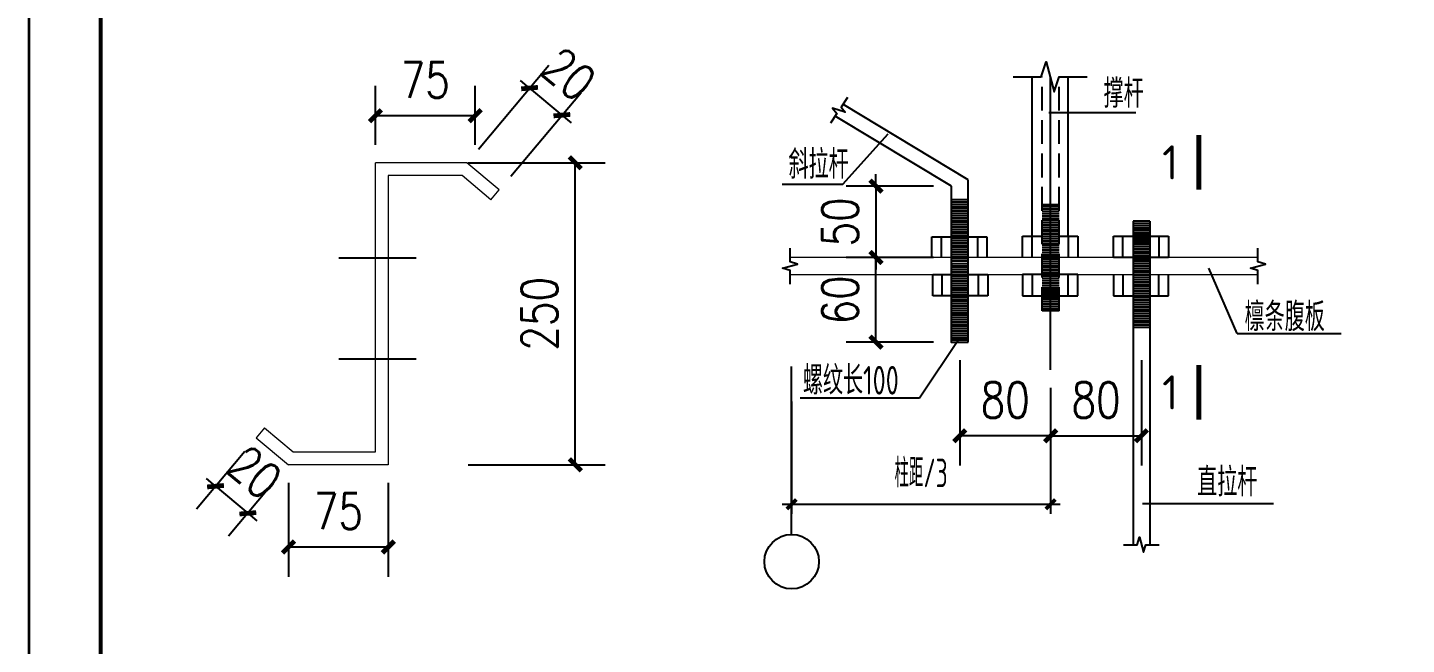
# Model space of a CAD drawing. Extents: x 447413 to 2975780, y -1432727 to 1301644.
# Drawn here: x 2617168 to 2646057, y -517834 to -504908 of the extents above; entities that cross this region are included whole.
import ezdxf
from ezdxf.enums import TextEntityAlignment as Align

# ---------------------------------------------------------------- set-up
doc = ezdxf.new("R2010")
doc.units = 0
doc.header["$LTSCALE"] = 1000
doc.header["$MEASUREMENT"] = 0
doc.linetypes.add('DASH', pattern=[0.35, 0.25, -0.1])
for name, color, linetype in [('AXIS', 3, 'Continuous'), ('BOLT', 253, 'Continuous'), ('DWG', 3, 'Continuous'), ('NUM', 7, 'Continuous'), ('TEXT', 6, 'Continuous'), ('THIN', 7, 'Continuous'), ('图框', 253, 'Continuous')]:
    doc.layers.add(name, color=color, linetype=linetype)
doc.layers.add('THICK', color=6, linetype='Continuous', lineweight=0)
doc.layers.add('檩条', color=7, linetype='Continuous', lineweight=18)
doc.styles.add('DIM_FONT', font='SIMPLEX', dxfattribs={"width": 0.8})
doc.styles.add('TSSD_Dimension', font='sysz.shx', dxfattribs={"width": 0.7, "bigfont": 'syfs.shx'})
doc.styles.add('TSSD_Label', font='Tssdeng.shx', dxfattribs={"width": 0.7, "bigfont": 'hztxt.shx'})
doc.styles.add('TSSD_REIN', font='Tssdeng.shx', dxfattribs={"width": 0.7, "bigfont": 'hztxt.shx'})
doc.dimstyles.new('DIMN250', dxfattribs={"dimscale": 2.5, "dimtxt": 300, "dimasz": 100, "dimexe": 250, "dimexo": 300, "dimgap": 150, "dimtad": 1, "dimdec": 0, "dimzin": 0, "dimdsep": 46, "dimtxsty": 'DIM_FONT', "dimblk": 'ARCHTICK', "dimcen": 0.09, "dimclrt": 7, "dimazin": 2, "dimtfac": 1, "dimtdec": 0, "dimtix": 1, "dimtmove": 2, "dimatfit": 3, "dimldrblk": 'ARCHTICK', "dimfxl": 0, "dimtolj": 1, "dimtzin": 0, "dimarcsym": 0})
doc.dimstyles.new('TSSD_100_200', dxfattribs={"dimtxt": 600, "dimasz": 200, "dimexe": 200, "dimexo": 500, "dimgap": 200, "dimtad": 1, "dimdec": 0, "dimlfac": 0.5, "dimzin": 0, "dimdsep": 46, "dimtxsty": 'TSSD_Dimension', "dimblk": 'ARCHTICK', "dimcen": 0, "dimdle": 200, "dimclrt": 7, "dimadec": 0, "dimazin": 0, "dimtfac": 1, "dimtdec": 0, "dimtix": 1, "dimtmove": 2, "dimatfit": 3, "dimfxl": 0, "dimtolj": 1, "dimtzin": 0, "dimarcsym": 0})

# ---------------------------------------------------------------- blocks, each defined once
blk = doc.blocks.new('A$C6B0021A6')
at = {"layer": '图框', "color": 2, "const_width": 40, "elevation": -84000}
blk.add_lwpolyline([(20, 84120), (118920, 84120), (118920, 20), (20, 20)], close=True, dxfattribs=at)
at = {"layer": '图框', "color": 153, "const_width": 58, "elevation": -84000}
blk.add_lwpolyline([(111420, 1020), (2520, 1020), (2520, 83120), (111420, 83120)], close=True, dxfattribs=at)
blk = doc.blocks.new('_ArchTick')
at = {"color": 0, "linetype": 'ByBlock', "const_width": 0.4}
blk.add_lwpolyline([(-0.5, -0.5), (0.5, 0.5)], dxfattribs=at)
blk = doc.blocks.new('*D1576')
at = {"layer": 'AXIS', "color": 0, "lineweight": -2, "transparency": 16777216}
for p, q in [((2633176, -512744), (2633176, -515097)), ((2638603, -512595), (2638603, -515097)), ((2632976, -514897), (2638803, -514897))]:
    blk.add_line(p, q, dxfattribs=at)
at = {"layer": 'Defpoints', "color": 0, "transparency": 16777216}
for p in [(2638603, -512095), (2633176, -512244), (2638603, -514897)]:
    blk.add_point(p, dxfattribs=at)
at = {"layer": 'AXIS', "color": 0, "lineweight": -2, "transparency": 16777216, "xscale": 200, "yscale": 200, "zscale": 200, "rotation": 180}
blk.add_blockref('_ArchTick', (2633176, -514897), dxfattribs=at)
at = {"layer": 'AXIS', "color": 0, "lineweight": -2, "transparency": 16777216, "xscale": 200, "yscale": 200, "zscale": 200}
blk.add_blockref('_ArchTick', (2638603, -514897), dxfattribs=at)
at = {"layer": 'AXIS', "color": 7, "transparency": 16777216, "insert": (2635889, -514240), "char_height": 600, "attachment_point": 5, "style": 'TSSD_Dimension'}
blk.add_mtext('\\A1;柱距/3', dxfattribs=at)
blk = doc.blocks.new('*D1577')
at = {"layer": 'AXIS', "color": 0, "lineweight": -2, "transparency": 16777216}
for p, q in [((2640505, -511876), (2640505, -514086)), ((2638603, -512455), (2638603, -514086)), ((2638603, -513461), (2640505, -513461))]:
    blk.add_line(p, q, dxfattribs=at)
at = {"layer": 'Defpoints', "color": 0, "transparency": 16777216}
for p in [(2640505, -511501), (2638603, -512080), (2640505, -513461)]:
    blk.add_point(p, dxfattribs=at)
at = {"layer": 'AXIS', "color": 0, "lineweight": -2, "transparency": 16777216, "xscale": 250, "yscale": 250, "zscale": 250, "rotation": 180}
blk.add_blockref('_ArchTick', (2638603, -513461), dxfattribs=at)
at = {"layer": 'AXIS', "color": 0, "lineweight": -2, "transparency": 16777216, "xscale": 250, "yscale": 250, "zscale": 250}
blk.add_blockref('_ArchTick', (2640505, -513461), dxfattribs=at)
at = {"layer": 'AXIS', "color": 7, "transparency": 16777216, "insert": (2639554, -512711), "char_height": 750, "attachment_point": 5, "style": 'DIM_FONT'}
blk.add_mtext('\\A1;80', dxfattribs=at)
blk = doc.blocks.new('*D1578')
at = {"layer": 'AXIS', "color": 0, "lineweight": -2, "transparency": 16777216}
for p, q in [((2636700, -511876), (2636700, -514086)), ((2638603, -512455), (2638603, -514086)), ((2638603, -513461), (2636700, -513461))]:
    blk.add_line(p, q, dxfattribs=at)
at = {"layer": 'Defpoints', "color": 0, "transparency": 16777216}
for p in [(2636700, -511501), (2638603, -512080), (2636700, -513461)]:
    blk.add_point(p, dxfattribs=at)
at = {"layer": 'AXIS', "color": 0, "lineweight": -2, "transparency": 16777216, "xscale": 250, "yscale": 250, "zscale": 250, "rotation": 180}
blk.add_blockref('_ArchTick', (2636700, -513461), dxfattribs=at)
at = {"layer": 'AXIS', "color": 0, "lineweight": -2, "transparency": 16777216, "xscale": 250, "yscale": 250, "zscale": 250}
blk.add_blockref('_ArchTick', (2638603, -513461), dxfattribs=at)
at = {"layer": 'AXIS', "color": 7, "transparency": 16777216, "insert": (2637651, -512711), "char_height": 750, "attachment_point": 5, "style": 'DIM_FONT'}
blk.add_mtext('\\A1;80', dxfattribs=at)
blk = doc.blocks.new('*D1579')
at = {"layer": 'AXIS', "color": 0, "lineweight": -2, "transparency": 16777216}
for p, q in [((2634943, -508232), (2634943, -507982)), ((2636148, -508232), (2634318, -508232)), ((2634943, -508232), (2634943, -509727)), ((2636148, -509727), (2634318, -509727)), ((2634943, -509727), (2634943, -509977))]:
    blk.add_line(p, q, dxfattribs=at)
at = {"layer": 'Defpoints', "color": 0, "transparency": 16777216}
for p in [(2636523, -508232), (2634943, -509727), (2636523, -509727)]:
    blk.add_point(p, dxfattribs=at)
at = {"layer": 'AXIS', "color": 0, "lineweight": -2, "transparency": 16777216, "xscale": 250, "yscale": 250, "zscale": 250}
for p, rotation in [((2634943, -508232), 270), ((2634943, -509727), 90)]:
    blk.add_blockref('_ArchTick', p, dxfattribs=dict(at, rotation=rotation))
at = {"layer": 'AXIS', "color": 7, "transparency": 16777216, "insert": (2634193, -508980), "char_height": 750, "attachment_point": 5, "rotation": 90, "style": 'DIM_FONT'}
blk.add_mtext('\\A1;50', dxfattribs=at)
blk = doc.blocks.new('*D1580')
at = {"layer": 'AXIS', "color": 0, "lineweight": -2, "transparency": 16777216}
for p, q in [((2636148, -509727), (2634318, -509727)), ((2634943, -511501), (2634943, -509727)), ((2636148, -511501), (2634318, -511501))]:
    blk.add_line(p, q, dxfattribs=at)
at = {"layer": 'Defpoints', "color": 0, "transparency": 16777216}
for p in [(2634943, -509727), (2636523, -509727), (2636523, -511501)]:
    blk.add_point(p, dxfattribs=at)
at = {"layer": 'AXIS', "color": 0, "lineweight": -2, "transparency": 16777216, "xscale": 250, "yscale": 250, "zscale": 250}
for p, rotation in [((2634943, -509727), 90), ((2634943, -511501), 270)]:
    blk.add_blockref('_ArchTick', p, dxfattribs=dict(at, rotation=rotation))
at = {"layer": 'AXIS', "color": 7, "transparency": 16777216, "insert": (2634193, -510614), "char_height": 750, "attachment_point": 5, "rotation": 90, "style": 'DIM_FONT'}
blk.add_mtext('\\A1;60', dxfattribs=at)
blk = doc.blocks.new('*D1597')
at = {"layer": 'AXIS', "color": 0, "lineweight": -2, "transparency": 16777216}
for p, q in [((2626615, -507453), (2628088, -505697)), ((2627686, -506176), (2627495, -506015)), ((2627292, -508021), (2628765, -506265)), ((2627686, -506176), (2628363, -506743)), ((2628363, -506743), (2628555, -506904))]:
    blk.add_line(p, q, dxfattribs=at)
at = {"layer": 'Defpoints', "color": 0, "transparency": 16777216}
for p in [(2628363, -506743), (2626374, -507740), (2627050, -508308)]:
    blk.add_point(p, dxfattribs=at)
at = {"layer": 'AXIS', "color": 0, "lineweight": -2, "transparency": 16777216, "xscale": 250, "yscale": 250, "zscale": 250}
for p, rotation in [((2627686, -506176), 319.9999999998004), ((2628363, -506743), 139.9999999998003)]:
    blk.add_blockref('_ArchTick', p, dxfattribs=dict(at, rotation=rotation))
at = {"layer": 'AXIS', "color": 7, "transparency": 16777216, "insert": (2628507, -505885), "char_height": 750, "attachment_point": 5, "rotation": 320, "style": 'DIM_FONT'}
blk.add_mtext('\\A1;20', dxfattribs=at)
blk = doc.blocks.new('*D1598')
at = {"layer": 'AXIS', "color": 0, "lineweight": -2, "transparency": 16777216}
for p, q in [((2624456, -507365), (2624456, -506130)), ((2626546, -507365), (2626546, -506130)), ((2626546, -506755), (2624456, -506755))]:
    blk.add_line(p, q, dxfattribs=at)
at = {"layer": 'Defpoints', "color": 0, "transparency": 16777216}
for p in [(2624456, -506755), (2624456, -507740), (2626546, -507740)]:
    blk.add_point(p, dxfattribs=at)
at = {"layer": 'AXIS', "color": 0, "lineweight": -2, "transparency": 16777216, "xscale": 250, "yscale": 250, "zscale": 250, "rotation": 180.0000000000319}
blk.add_blockref('_ArchTick', (2624456, -506755), dxfattribs=at)
at = {"layer": 'AXIS', "color": 0, "lineweight": -2, "transparency": 16777216, "xscale": 250, "yscale": 250, "zscale": 250}
blk.add_blockref('_ArchTick', (2626546, -506755), dxfattribs=at)
at = {"layer": 'AXIS', "color": 7, "transparency": 16777216, "insert": (2625501, -506005), "char_height": 750, "attachment_point": 5, "style": 'DIM_FONT'}
blk.add_mtext('\\A1;75', dxfattribs=at)
blk = doc.blocks.new('*D1599')
at = {"layer": 'AXIS', "color": 0, "lineweight": -2, "transparency": 16777216}
for p, q in [((2626401, -507740), (2629269, -507740)), ((2628644, -514070), (2628644, -507740)), ((2626401, -514070), (2629269, -514070))]:
    blk.add_line(p, q, dxfattribs=at)
at = {"layer": 'Defpoints', "color": 0, "transparency": 16777216}
for p in [(2626026, -507740), (2628644, -507740), (2626026, -514070)]:
    blk.add_point(p, dxfattribs=at)
at = {"layer": 'AXIS', "color": 0, "lineweight": -2, "transparency": 16777216, "xscale": 250, "yscale": 250, "zscale": 250}
for p, rotation in [((2628644, -507740), 90), ((2628644, -514070), 270)]:
    blk.add_blockref('_ArchTick', p, dxfattribs=dict(at, rotation=rotation))
at = {"layer": 'AXIS', "color": 7, "transparency": 16777216, "insert": (2627894, -510905), "char_height": 750, "attachment_point": 5, "rotation": 90, "style": 'DIM_FONT'}
blk.add_mtext('\\A1;250', dxfattribs=at)
blk = doc.blocks.new('*D1600')
at = {"layer": 'AXIS', "color": 0, "lineweight": -2, "transparency": 16777216}
for p, q in [((2621718, -513789), (2620705, -514997)), ((2621106, -514518), (2620915, -514357)), ((2622394, -514357), (2621381, -515565)), ((2621106, -514518), (2621783, -515086)), ((2621783, -515086), (2621975, -515246))]:
    blk.add_line(p, q, dxfattribs=at)
at = {"layer": 'Defpoints', "color": 0, "transparency": 16777216}
for p in [(2621959, -513502), (2622636, -514070), (2621783, -515086)]:
    blk.add_point(p, dxfattribs=at)
at = {"layer": 'AXIS', "color": 0, "lineweight": -2, "transparency": 16777216, "xscale": 250, "yscale": 250, "zscale": 250}
for p, rotation in [((2621106, -514518), 319.9999999998004), ((2621783, -515086), 139.9999999998003)]:
    blk.add_blockref('_ArchTick', p, dxfattribs=dict(at, rotation=rotation))
at = {"layer": 'AXIS', "color": 7, "transparency": 16777216, "insert": (2621927, -514227), "char_height": 750, "attachment_point": 5, "rotation": 320, "style": 'DIM_FONT'}
blk.add_mtext('\\A1;20', dxfattribs=at)
blk = doc.blocks.new('*D1601')
at = {"layer": 'AXIS', "color": 0, "lineweight": -2, "transparency": 16777216}
for p, q in [((2622636, -514445), (2622636, -516417)), ((2624726, -514445), (2624726, -516417)), ((2622636, -515792), (2624726, -515792))]:
    blk.add_line(p, q, dxfattribs=at)
at = {"layer": 'Defpoints', "color": 0, "transparency": 16777216}
for p in [(2622636, -514070), (2624726, -514070), (2624726, -515792)]:
    blk.add_point(p, dxfattribs=at)
at = {"layer": 'AXIS', "color": 0, "lineweight": -2, "transparency": 16777216, "xscale": 250, "yscale": 250, "zscale": 250, "rotation": 180}
blk.add_blockref('_ArchTick', (2622636, -515792), dxfattribs=at)
at = {"layer": 'AXIS', "color": 0, "lineweight": -2, "transparency": 16777216, "xscale": 250, "yscale": 250, "zscale": 250}
blk.add_blockref('_ArchTick', (2624726, -515792), dxfattribs=at)
at = {"layer": 'AXIS', "color": 7, "transparency": 16777216, "insert": (2623681, -515042), "char_height": 750, "attachment_point": 5, "style": 'DIM_FONT'}
blk.add_mtext('\\A1;75', dxfattribs=at)

msp = doc.modelspace()

# ---------------------------------------------------------------- linework, layer by layer
at = {"color": 6}
for p, q in [((2623691.3, -509731.2, 126000), (2625312.8, -509731.2, 126000)), ((2623691.3, -511846.7, 126000), (2625312.8, -511846.7, 126000))]:
    msp.add_line(p, q, dxfattribs=at)
at = {"layer": 'AXIS'}
for p, q in [((2638602.6, -512079.5, 126000), (2638602.6, -505938.2, 126000)), ((2640328.4, -508965.8, 126000), (2640328.4, -515743.3, 126000))]:
    msp.add_line(p, q, dxfattribs=at)
at = {"layer": 'BOLT'}
for p, q in [((2636113.5, -509290.9, 126000), (2637267.2, -509290.9, 126000)), ((2636113.5, -509727.5, 126000), (2636113.5, -509290.9, 126000)), ((2636313, -509290.9, 126000), (2637067.5, -509290.9, 126000)), ((2636313, -509727.5, 126000), (2636313, -509290.9, 126000)), ((2637067.5, -509290.9, 126000), (2637067.5, -509727.5, 126000)), ((2637267.2, -509290.9, 126000), (2637267.2, -509727.5, 126000)), ((2638016, -509281, 126000), (2639169.7, -509281, 126000)), ((2638016, -509727.5, 126000), (2638016, -509281, 126000)), ((2638215.6, -509281, 126000), (2638970, -509281, 126000)), ((2638215.6, -509727.5, 126000), (2638215.6, -509281, 126000)), ((2638970, -509281, 126000), (2638970, -509727.5, 126000)), ((2639169.7, -509281, 126000), (2639169.7, -509727.5, 126000)), ((2639918.5, -509727.5, 126000), (2639918.5, -509281, 126000)), ((2639918.5, -509281, 126000), (2641072.2, -509281, 126000)), ((2640118.1, -509727.5, 126000), (2640118.1, -509281, 126000)), ((2640118.1, -509281, 126000), (2640872.6, -509281, 126000)), ((2640872.6, -509281, 126000), (2640872.6, -509727.5, 126000)), ((2641072.2, -509281, 126000), (2641072.2, -509727.5, 126000)), ((2641072.2, -509727.5, 126000), (2639918.5, -509727.5, 126000)), ((2640872.6, -509727.5, 126000), (2640118.1, -509727.5, 126000)), ((2636132.9, -510085.1, 126000), (2637286.6, -510085.1, 126000)), ((2636132.9, -510531.6, 126000), (2636132.9, -510085.1, 126000)), ((2636332.6, -510085.1, 126000), (2637087.1, -510085.1, 126000)), ((2636332.6, -510531.6, 126000), (2636332.6, -510085.1, 126000)), ((2637087.1, -510085.1, 126000), (2637087.1, -510531.6, 126000)), ((2637286.6, -510085.1, 126000), (2637286.6, -510531.6, 126000)), ((2639169.7, -510085.1, 126000), (2638016, -510085.1, 126000)), ((2638016, -510085.1, 126000), (2638016, -510531.6, 126000)), ((2638970, -510085.1, 126000), (2638215.6, -510085.1, 126000)), ((2638215.6, -510085.1, 126000), (2638215.6, -510531.6, 126000)), ((2638970, -510531.6, 126000), (2638970, -510085.1, 126000)), ((2639169.7, -510531.6, 126000), (2639169.7, -510085.1, 126000)), ((2639918.5, -510085.1, 126000), (2639918.5, -510531.6, 126000)), ((2640118.1, -510085.1, 126000), (2640118.1, -510531.6, 126000)), ((2640872.6, -510531.6, 126000), (2640872.6, -510085.1, 126000)), ((2641072.2, -510531.6, 126000), (2641072.2, -510085.1, 126000)), ((2637286.6, -510531.6, 126000), (2636132.9, -510531.6, 126000)), ((2637087.1, -510531.6, 126000), (2636332.6, -510531.6, 126000)), ((2638016, -510531.6, 126000), (2639169.7, -510531.6, 126000)), ((2638215.6, -510531.6, 126000), (2638970, -510531.6, 126000)), ((2639918.5, -510531.6, 126000), (2641072.2, -510531.6, 126000)), ((2640118.1, -510531.6, 126000), (2640872.6, -510531.6, 126000))]:
    msp.add_line(p, q, dxfattribs=at)
at = {"layer": 'Defpoints', "color": 0, "linetype": 'ByBlock'}
for p in [(2636523.3, -508231.8, 126000), (2633176.1, -511650.9, 126000)]:
    msp.add_point(p, dxfattribs=at)
at = {"layer": 'DWG', "linetype": 'DASH', "ltscale": 2}
for p, q in [((2638425.9, -510846.7, 126000), (2638425.9, -505938.2, 126000)), ((2638779.3, -510846.7, 126000), (2638779.3, -505938.2, 126000))]:
    msp.add_line(p, q, dxfattribs=at)
at = {"layer": 'DWG'}
for p, q in [((2636876.8, -508099.1, 126000), (2634251.1, -506512.5, 126000)), ((2636523.3, -508231.8, 126000), (2634085.1, -506766, 126000)), ((2636876.8, -511501, 126000), (2636876.8, -508099.1, 126000)), ((2636523.3, -511501, 126000), (2636523.3, -508231.8, 126000)), ((2636523.3, -508511.9, 126000), (2636876.8, -508511.9, 126000)), ((2636523.3, -508559.6, 126000), (2636876.8, -508559.6, 126000)), ((2636523.3, -508607.2, 126000), (2636876.8, -508607.2, 126000)), ((2636523.3, -508654.8, 126000), (2636876.8, -508654.8, 126000)), ((2636523.3, -508702.4, 126000), (2636876.8, -508702.4, 126000)), ((2636523.3, -508702.4, 126000), (2636876.8, -508702.4, 126000)), ((2638779.3, -508619.6, 126000), (2638425.9, -508619.6, 126000)), ((2638779.3, -508667.2, 126000), (2638425.9, -508667.2, 126000)), ((2638779.3, -508714.8, 126000), (2638425.9, -508714.8, 126000)), ((2636523.3, -508750, 126000), (2636876.8, -508750, 126000)), ((2636523.3, -508797.7, 126000), (2636876.8, -508797.7, 126000)), ((2636523.3, -508845.3, 126000), (2636876.8, -508845.3, 126000)), ((2636523.3, -508892.9, 126000), (2636876.8, -508892.9, 126000)), ((2636523.3, -508940.5, 126000), (2636876.8, -508940.5, 126000)), ((2636523.3, -508988.1, 126000), (2636876.8, -508988.1, 126000)), ((2638779.3, -508762.4, 126000), (2638425.9, -508762.4, 126000)), ((2638779.3, -508810.1, 126000), (2638425.9, -508810.1, 126000)), ((2638779.3, -508857.7, 126000), (2638425.9, -508857.7, 126000)), ((2638779.3, -508905.3, 126000), (2638425.9, -508905.3, 126000)), ((2638779.3, -508952.9, 126000), (2638425.9, -508952.9, 126000)), ((2638779.3, -509000.5, 126000), (2638425.9, -509000.5, 126000)), ((2638779.3, -509000.5, 126000), (2638425.9, -509000.5, 126000)), ((2640681.8, -508965.8, 126000), (2640328.4, -508965.8, 126000)), ((2640681.8, -509013.4, 126000), (2640328.4, -509013.4, 126000)), ((2640681.8, -508965.8, 126000), (2640681.8, -515743.3, 126000)), ((2636523.3, -509035.8, 126000), (2636876.8, -509035.8, 126000)), ((2636523.3, -509083.4, 126000), (2636876.8, -509083.4, 126000)), ((2636523.3, -509131, 126000), (2636876.8, -509131, 126000)), ((2636523.3, -509178.6, 126000), (2636876.8, -509178.6, 126000)), ((2636523.3, -509226.2, 126000), (2636876.8, -509226.2, 126000)), ((2636523.3, -509273.9, 126000), (2636876.8, -509273.9, 126000)), ((2636523.3, -509273.9, 126000), (2636876.8, -509273.9, 126000)), ((2638779.3, -509048.2, 126000), (2638425.9, -509048.2, 126000)), ((2638779.3, -509095.8, 126000), (2638425.9, -509095.8, 126000)), ((2638779.3, -509143.4, 126000), (2638425.9, -509143.4, 126000)), ((2638779.3, -509191, 126000), (2638425.9, -509191, 126000)), ((2638779.3, -509238.6, 126000), (2638425.9, -509238.6, 126000)), ((2638779.3, -509286.3, 126000), (2638425.9, -509286.3, 126000)), ((2640681.8, -509061.1, 126000), (2640328.4, -509061.1, 126000)), ((2640681.8, -509108.7, 126000), (2640328.4, -509108.7, 126000)), ((2640681.8, -509156.3, 126000), (2640328.4, -509156.3, 126000)), ((2640681.8, -509203.9, 126000), (2640328.4, -509203.9, 126000)), ((2640681.8, -509216.3, 126000), (2640328.4, -509216.3, 126000)), ((2640681.8, -509251.5, 126000), (2640328.4, -509251.5, 126000)), ((2640681.8, -509263.9, 126000), (2640328.4, -509263.9, 126000)), ((2640681.8, -509299.2, 126000), (2640328.4, -509299.2, 126000)), ((2636523.3, -509321.5, 126000), (2636876.8, -509321.5, 126000)), ((2636523.3, -509369.1, 126000), (2636876.8, -509369.1, 126000)), ((2636523.3, -509416.7, 126000), (2636876.8, -509416.7, 126000)), ((2636523.3, -509464.3, 126000), (2636876.8, -509464.3, 126000)), ((2636523.3, -509511.9, 126000), (2636876.8, -509511.9, 126000)), ((2636523.3, -509559.6, 126000), (2636876.8, -509559.6, 126000)), ((2638779.3, -509333.9, 126000), (2638425.9, -509333.9, 126000)), ((2638779.3, -509381.5, 126000), (2638425.9, -509381.5, 126000)), ((2638779.3, -509429.1, 126000), (2638425.9, -509429.1, 126000)), ((2638779.3, -509476.7, 126000), (2638425.9, -509476.7, 126000)), ((2638779.3, -509524.4, 126000), (2638425.9, -509524.4, 126000)), ((2638779.3, -509572, 126000), (2638425.9, -509572, 126000)), ((2640681.8, -509311.6, 126000), (2640328.4, -509311.6, 126000)), ((2640681.8, -509346.8, 126000), (2640328.4, -509346.8, 126000)), ((2640681.8, -509359.2, 126000), (2640328.4, -509359.2, 126000)), ((2640681.8, -509394.4, 126000), (2640328.4, -509394.4, 126000)), ((2640681.8, -509406.8, 126000), (2640328.4, -509406.8, 126000)), ((2640681.8, -509442, 126000), (2640328.4, -509442, 126000)), ((2640681.8, -509454.4, 126000), (2640328.4, -509454.4, 126000)), ((2640681.8, -509502, 126000), (2640328.4, -509502, 126000)), ((2640681.8, -509549.7, 126000), (2640328.4, -509549.7, 126000)), ((2636523.3, -509607.2, 126000), (2636876.8, -509607.2, 126000)), ((2636523.3, -509654.8, 126000), (2636876.8, -509654.8, 126000)), ((2636523.3, -509702.4, 126000), (2636876.8, -509702.4, 126000)), ((2636523.3, -509750, 126000), (2636876.8, -509750, 126000)), ((2636523.3, -509797.7, 126000), (2636876.8, -509797.7, 126000)), ((2636523.3, -509850.1, 126000), (2636876.8, -509850.1, 126000)), ((2638779.3, -509619.6, 126000), (2638425.9, -509619.6, 126000)), ((2638779.3, -509667.2, 126000), (2638425.9, -509667.2, 126000)), ((2638779.3, -509714.8, 126000), (2638425.9, -509714.8, 126000)), ((2638779.3, -509762.4, 126000), (2638425.9, -509762.4, 126000)), ((2638779.3, -509810.1, 126000), (2638425.9, -509810.1, 126000)), ((2638779.3, -509857.7, 126000), (2638425.9, -509857.7, 126000)), ((2640681.8, -509597.3, 126000), (2640328.4, -509597.3, 126000)), ((2640681.8, -509644.9, 126000), (2640328.4, -509644.9, 126000)), ((2640681.8, -509692.5, 126000), (2640328.4, -509692.5, 126000)), ((2640681.8, -509740.1, 126000), (2640328.4, -509740.1, 126000)), ((2640681.8, -509775.3, 126000), (2640328.4, -509775.3, 126000)), ((2640681.8, -509810.6, 126000), (2640328.4, -509810.6, 126000)), ((2640681.8, -509858.2, 126000), (2640328.4, -509858.2, 126000)), ((2636523.3, -509897.7, 126000), (2636876.8, -509897.7, 126000)), ((2636523.3, -509929.6, 126000), (2636876.8, -509929.6, 126000)), ((2636523.3, -509977.2, 126000), (2636876.8, -509977.2, 126000)), ((2636523.3, -510024.8, 126000), (2636876.8, -510024.8, 126000)), ((2636523.3, -510072.4, 126000), (2636876.8, -510072.4, 126000)), ((2636523.3, -510120, 126000), (2636876.8, -510120, 126000)), ((2636523.3, -510167.7, 126000), (2636876.8, -510167.7, 126000)), ((2638779.3, -509905.3, 126000), (2638425.9, -509905.3, 126000)), ((2638779.3, -509942, 126000), (2638425.9, -509942, 126000)), ((2638779.3, -509989.6, 126000), (2638425.9, -509989.6, 126000)), ((2638779.3, -510037.2, 126000), (2638425.9, -510037.2, 126000)), ((2638779.3, -510072.4, 126000), (2638425.9, -510072.4, 126000)), ((2638779.3, -510120, 126000), (2638425.9, -510120, 126000)), ((2638779.3, -510167.7, 126000), (2638425.9, -510167.7, 126000)), ((2640681.8, -509907.3, 126000), (2640328.4, -509907.3, 126000)), ((2640681.8, -509954.9, 126000), (2640328.4, -509954.9, 126000)), ((2640681.8, -510002.5, 126000), (2640328.4, -510002.5, 126000)), ((2640681.8, -510050.1, 126000), (2640328.4, -510050.1, 126000)), ((2640681.8, -510097.7, 126000), (2640328.4, -510097.7, 126000)), ((2640681.8, -510145.3, 126000), (2640328.4, -510145.3, 126000)), ((2636523.3, -510215.3, 126000), (2636876.8, -510215.3, 126000)), ((2636523.3, -510262.9, 126000), (2636876.8, -510262.9, 126000)), ((2636523.3, -510310.5, 126000), (2636876.8, -510310.5, 126000)), ((2636523.3, -510358.1, 126000), (2636876.8, -510358.1, 126000)), ((2636523.3, -510405.8, 126000), (2636876.8, -510405.8, 126000)), ((2636523.3, -510453.4, 126000), (2636876.8, -510453.4, 126000)), ((2638779.3, -510215.3, 126000), (2638425.9, -510215.3, 126000)), ((2638779.3, -510262.9, 126000), (2638425.9, -510262.9, 126000)), ((2638779.3, -510310.5, 126000), (2638425.9, -510310.5, 126000)), ((2638779.3, -510358.1, 126000), (2638425.9, -510358.1, 126000)), ((2638779.3, -510370.5, 126000), (2638425.9, -510370.5, 126000)), ((2638779.3, -510405.8, 126000), (2638425.9, -510405.8, 126000)), ((2638779.3, -510418.2, 126000), (2638425.9, -510418.2, 126000)), ((2638779.3, -510453.4, 126000), (2638425.9, -510453.4, 126000)), ((2640681.8, -510193, 126000), (2640328.4, -510193, 126000)), ((2640681.8, -510240.6, 126000), (2640328.4, -510240.6, 126000)), ((2640681.8, -510288.2, 126000), (2640328.4, -510288.2, 126000)), ((2640681.8, -510335.8, 126000), (2640328.4, -510335.8, 126000)), ((2640681.8, -510383.4, 126000), (2640328.4, -510383.4, 126000)), ((2640681.8, -510431.1, 126000), (2640328.4, -510431.1, 126000)), ((2636523.3, -510501, 126000), (2636876.8, -510501, 126000)), ((2636523.3, -510548.6, 126000), (2636876.8, -510548.6, 126000)), ((2636523.3, -510596.2, 126000), (2636876.8, -510596.2, 126000)), ((2636523.3, -510643.9, 126000), (2636876.8, -510643.9, 126000)), ((2636523.3, -510691.5, 126000), (2636876.8, -510691.5, 126000)), ((2636523.3, -510739.1, 126000), (2636876.8, -510739.1, 126000)), ((2638779.3, -510465.8, 126000), (2638425.9, -510465.8, 126000)), ((2638779.3, -510501, 126000), (2638425.9, -510501, 126000)), ((2638779.3, -510513.4, 126000), (2638425.9, -510513.4, 126000)), ((2638779.3, -510548.6, 126000), (2638425.9, -510548.6, 126000)), ((2638779.3, -510561, 126000), (2638425.9, -510561, 126000)), ((2638779.3, -510596.2, 126000), (2638425.9, -510596.2, 126000)), ((2638779.3, -510608.6, 126000), (2638425.9, -510608.6, 126000)), ((2638779.3, -510656.3, 126000), (2638425.9, -510656.3, 126000)), ((2638779.3, -510703.9, 126000), (2638425.9, -510703.9, 126000)), ((2638779.3, -510751.5, 126000), (2638425.9, -510751.5, 126000)), ((2640681.8, -510478.7, 126000), (2640328.4, -510478.7, 126000)), ((2640681.8, -510526.3, 126000), (2640328.4, -510526.3, 126000)), ((2640681.8, -510573.9, 126000), (2640328.4, -510573.9, 126000)), ((2640681.8, -510621.5, 126000), (2640328.4, -510621.5, 126000)), ((2640681.8, -510669.2, 126000), (2640328.4, -510669.2, 126000)), ((2640681.8, -510716.8, 126000), (2640328.4, -510716.8, 126000)), ((2636523.3, -510786.7, 126000), (2636876.8, -510786.7, 126000)), ((2636523.3, -510834.3, 126000), (2636876.8, -510834.3, 126000)), ((2636523.3, -510881.9, 126000), (2636876.8, -510881.9, 126000)), ((2636523.3, -510929.6, 126000), (2636876.8, -510929.6, 126000)), ((2636523.3, -510977.2, 126000), (2636876.8, -510977.2, 126000)), ((2636523.3, -511024.8, 126000), (2636876.8, -511024.8, 126000)), ((2638779.3, -510799.1, 126000), (2638425.9, -510799.1, 126000)), ((2638779.3, -510846.7, 126000), (2638425.9, -510846.7, 126000)), ((2640681.8, -510764.4, 126000), (2640328.4, -510764.4, 126000)), ((2640681.8, -510812, 126000), (2640328.4, -510812, 126000)), ((2640681.8, -510812, 126000), (2640328.4, -510812, 126000)), ((2640681.8, -510859.6, 126000), (2640328.4, -510859.6, 126000)), ((2640681.8, -510907.3, 126000), (2640328.4, -510907.3, 126000)), ((2640681.8, -510954.9, 126000), (2640328.4, -510954.9, 126000)), ((2640681.8, -511002.5, 126000), (2640328.4, -511002.5, 126000)), ((2636523.3, -511072.4, 126000), (2636876.8, -511072.4, 126000)), ((2636523.3, -511120, 126000), (2636876.8, -511120, 126000)), ((2636523.3, -511167.7, 126000), (2636876.8, -511167.7, 126000)), ((2636523.3, -511215.3, 126000), (2636876.8, -511215.3, 126000)), ((2636523.3, -511262.9, 126000), (2636876.8, -511262.9, 126000)), ((2636523.3, -511310.5, 126000), (2636876.8, -511310.5, 126000)), ((2640681.8, -511050.1, 126000), (2640328.4, -511050.1, 126000)), ((2640681.8, -511097.7, 126000), (2640328.4, -511097.7, 126000)), ((2640681.8, -511145.3, 126000), (2640328.4, -511145.3, 126000)), ((2640681.8, -511193, 126000), (2640328.4, -511193, 126000)), ((2636523.3, -511358.1, 126000), (2636876.8, -511358.1, 126000)), ((2636523.3, -511405.8, 126000), (2636876.8, -511405.8, 126000)), ((2636523.3, -511453.4, 126000), (2636876.8, -511453.4, 126000)), ((2636523.3, -511501, 126000), (2636876.8, -511501, 126000))]:
    msp.add_line(p, q, dxfattribs=at)
for p in [(2636523.3, -509727.5, 126000), (2636523.3, -509872.7, 126000), (2636523.3, -510085.1, 126000), (2636523.3, -511501, 126000)]:
    msp.add_point(p, dxfattribs=at)
at = {"layer": 'NUM', "color": 7}
msp.add_line((2633176.1, -515527.7, 126000), (2633176.1, -512008.1, 126000), dxfattribs=at)
at = {"layer": 'NUM', "color": 7, "linetype": 'ByBlock', "const_width": 107.1, "elevation": 126000}
for points in [[(2641706.6, -508303.5), (2641706.6, -507160.7)], [(2641706.6, -513122.8), (2641706.6, -511980)]]:
    msp.add_lwpolyline(points, dxfattribs=at)
at = {"layer": 'NUM', "color": 7}
msp.add_circle((2633176.1, -516099.1, 126000), 571.4, dxfattribs=at)
at = {"layer": 'TEXT', "color": 7, "linetype": 'Continuous', "ltscale": 0.8}
for p, q in [((2638564.6, -506690.1, 126000), (2640386.6, -506690.1, 126000)), ((2634250.6, -508188.5, 126000), (2635197.9, -507132.6, 126000)), ((2632976.5, -508188.5, 126000), (2634250.6, -508188.5, 126000)), ((2642512.9, -511319.2, 126000), (2641917.8, -509946, 126000)), ((2636700, -511405.8, 126000), (2635853, -512671.6, 126000)), ((2635853, -512671.6, 126000), (2633353.4, -512671.6, 126000)), ((2640524, -514882.8, 126000), (2643270, -514882.8, 126000))]:
    msp.add_line(p, q, dxfattribs=at)
at = {"layer": 'TEXT', "color": 7, "linetype": 'Continuous', "ltscale": 0.8, "elevation": 126000}
msp.add_lwpolyline([(2642512.9, -511319.2), (2644687.5, -511319.2)], dxfattribs=at)
at = {"layer": 'THIN', "ltscale": 0.8}
for p, q in [((2638215.6, -509281, 126000), (2638215.6, -505938.2, 126000)), ((2638970, -509281, 126000), (2638970, -505938.2, 126000))]:
    msp.add_line(p, q, dxfattribs=at)
at = {"layer": 'THIN', "elevation": 126000}
for points in [[(2637815.6, -505938.2), (2638407.1, -505938.2), (2638507.1, -505623.9), (2638678.5, -506252.5), (2638778.5, -505938.2), (2639370, -505938.2)], [(2634344.5, -506369.8), (2634211, -506573.7), (2634299.8, -506682.8), (2634035.5, -506597.1), (2634124.3, -506706.2), (2633990.8, -506910.1)], [(2633144.5, -510285.3), (2633144.5, -509999.3), (2632987.1, -509949.2), (2633301.8, -509863.4), (2633144.5, -509813.3), (2633144.5, -509527.2)], [(2640130.5, -515743.3), (2640413.2, -515743.3), (2640462.7, -515587.8), (2640547.5, -515898.9), (2640597, -515743.3), (2640879.8, -515743.3)]]:
    msp.add_lwpolyline(points, dxfattribs=at)
at = {"layer": 'THIN', "ltscale": 0.8, "elevation": 126000}
msp.add_lwpolyline([(2642946.7, -510285.3), (2642946.7, -509999.3), (2642789.3, -509949.2), (2643104, -509863.4), (2642946.7, -509813.3), (2642946.7, -509527.2)], dxfattribs=at)
at = {"layer": '檩条'}
for p, q in [((2624455.5, -513800, 126000), (2624455.5, -507740, 126000)), ((2626373.8, -507740, 126000), (2624455.5, -507740, 126000)), ((2627050.5, -508307.8, 126000), (2626373.8, -507740, 126000)), ((2624725.5, -508010, 126000), (2624725.5, -514070, 126000)), ((2626275.5, -508010, 126000), (2624725.5, -508010, 126000)), ((2626876.9, -508514.6, 126000), (2626275.5, -508010, 126000)), ((2626876.9, -508514.6, 126000), (2627050.5, -508307.8, 126000)), ((2642946.7, -509727.5, 126000), (2633144.5, -509727.5, 126000)), ((2633144.5, -510085.1, 126000), (2642946.7, -510085.1, 126000)), ((2622132.4, -513295.3, 126000), (2621958.8, -513502.1, 126000)), ((2622132.4, -513295.3, 126000), (2622733.8, -513800, 126000)), ((2621958.8, -513502.1, 126000), (2622635.5, -514070, 126000)), ((2622733.8, -513800, 126000), (2624455.5, -513800, 126000)), ((2624725.5, -514070, 126000), (2622635.5, -514070, 126000))]:
    msp.add_line(p, q, dxfattribs=at)

# ---------------------------------------------------------------- block references
at = {"xscale": 1.5, "yscale": 1.5, "zscale": 1.5, "rotation": 270}
msp.add_blockref('A$C6B0021A6', (2617168.3, -364986.5, 252000), dxfattribs=at)

# ---------------------------------------------------------------- texts
at = {"layer": 'TEXT', "color": 7, "linetype": 'Continuous', "ltscale": 0.8, "style": 'TSSD_REIN', "width": 0.7}
for s, p in [('撑杆', (2639713.2, -506588.6, 126000)), ('斜拉杆', (2633110.7, -508074, 126000)), ('螺纹长100', (2633412.8, -512598.4, 126000)), ('直拉杆', (2641673, -514731.7, 126000))]:
    msp.add_text(s, height=600, dxfattribs=at).set_placement(p)
msp.add_text('檩条腹板', height=600, dxfattribs=at).set_placement((2642667.2, -510968.5, 126000), align=Align.MIDDLE_LEFT)
at = {"layer": 'THICK', "color": 7, "style": 'TSSD_Label'}
for p in [(2640939.2, -508090.5, 126000), (2640939.2, -512909.8, 126000)]:
    msp.add_text('1', height=714.3, dxfattribs=at).set_placement(p)

# ---------------------------------------------------------------- dimensions: what is measured, and where the dimension line sits
at = {"layer": 'AXIS'}
for p1, p2, distance, text, override, picture, middle in [((2626373.8, -507740, 126000), (2627050.5, -508307.8, 126000), 2042.2, '20', {"dimexo": 150}, '*D1597', (2628506.9, -505884.9, 126000)), ((2626545.5, -507740, 126000), (2624455.5, -507740, 126000), -985.3, '75', {"dimexo": 150}, '*D1598', (2625500.5, -506004.7, 126000)), ((2626025.7, -514070, 126000), (2626025.7, -507740, 126000), -2617.9, '250', {"dimscale": 2.5, "dimexo": 150}, '*D1599', (2627893.5, -510905, 126000)), ((2621958.8, -513502.1, 126000), (2622635.5, -514070, 126000), -1326.1, '20', {"dimexo": 150}, '*D1600', (2621926.9, -514227.4, 126000)), ((2622635.5, -514070, 126000), (2624725.5, -514070, 126000), -1721.6, '75', {"dimexo": 150}, '*D1601', (2623680.5, -515041.6, 126000))]:
    dim = msp.add_aligned_dim(p1=p1, p2=p2, distance=distance, text=text, dimstyle='DIMN250', override=override, dxfattribs=at)
    dim.commit()
    dim.dimension.update_dxf_attribs({"geometry": picture, "text_midpoint": middle})
for p1, angle, text, picture, middle in [((2636523.3, -508231.8, 126000), 90, '50', '*D1579', (2634193.1, -508979.6, 126000)), ((2636523.3, -511501, 126000), 270, '60', '*D1580', (2634193.1, -510614.2, 126000))]:
    dim = msp.add_linear_dim(base=(2634943.1, -509727.5, 126000), p1=p1, p2=(2636523.3, -509727.5, 126000), angle=angle, text=text, dimstyle='DIMN250', override={"dimexo": 150}, dxfattribs=at)
    dim.commit()
    dim.dimension.update_dxf_attribs({"geometry": picture, "text_midpoint": middle})
for base, p2, picture, middle in [((2636700, -513461.5, 126000), (2636700, -511501, 126000), '*D1578', (2637651.3, -512711.5, 126000)), ((2640505.1, -513461.5, 126000), (2640505.1, -511501, 126000), '*D1577', (2639553.8, -512711.5, 126000))]:
    dim = msp.add_linear_dim(base=base, p1=(2638602.6, -512079.5, 126000), p2=p2, text='80', dimstyle='DIMN250', override={"dimexo": 150}, dxfattribs=at)
    dim.commit()
    dim.dimension.update_dxf_attribs({"geometry": picture, "text_midpoint": middle})
dim = msp.add_linear_dim(base=(2638602.6, -514897.1, 126000), p1=(2633176.1, -512243.6, 126000), p2=(2638602.6, -512094.5, 126000), text='柱距/3', dimstyle='TSSD_100_200', dxfattribs=at)
dim.commit()
dim.dimension.update_dxf_attribs({"geometry": '*D1576', "text_midpoint": (2635889.3, -514240, 126000)})

doc.saveas('drawing.dxf')
